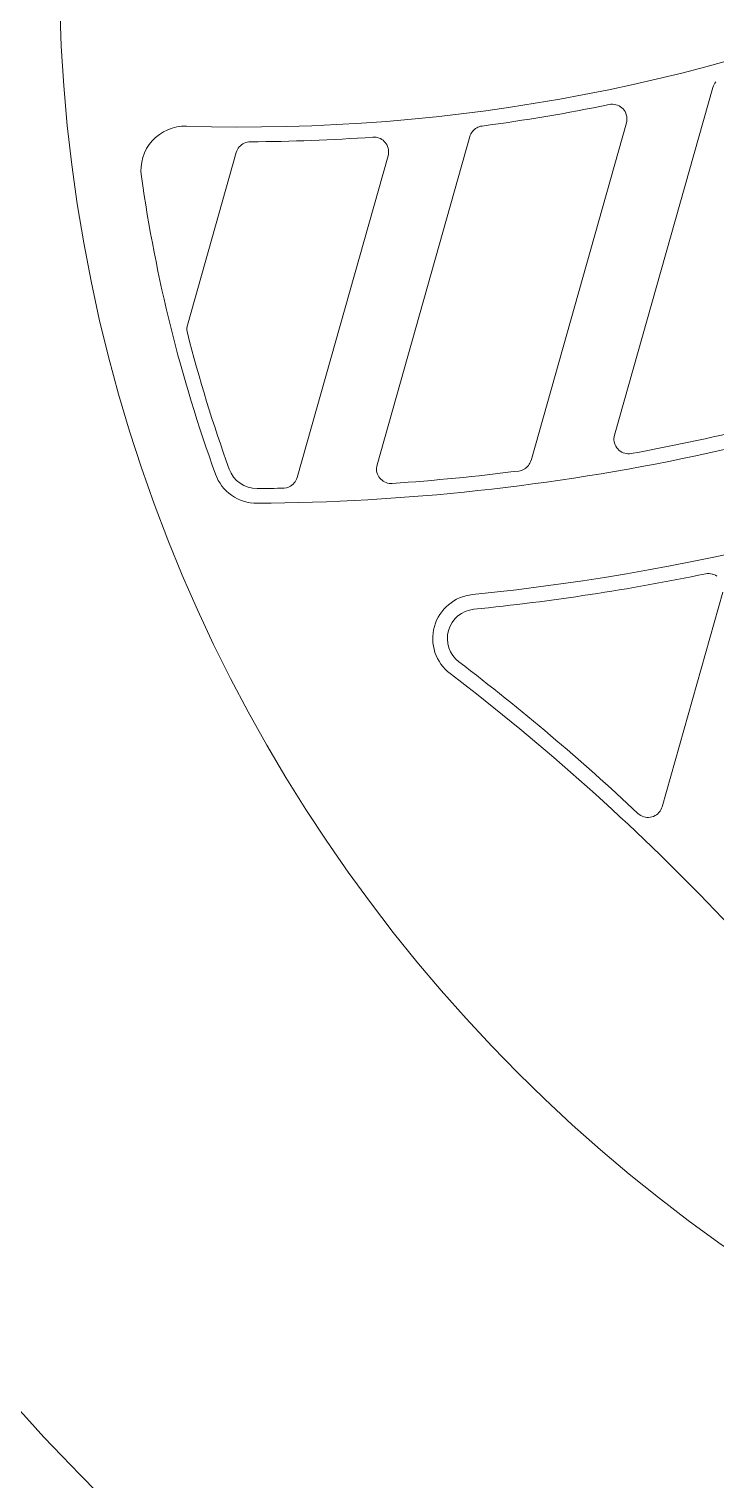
# Model space of a CAD drawing. Header units: inches. Extents: x 0 to 766, y -245 to 236.
# Drawn here: x 55.21658 to 55.23902, y -193.51073 to -193.46333 of the extents above; entities that cross this region are included whole.
import ezdxf

# ---------------------------------------------------------------- set-up
doc = ezdxf.new("R2010")
doc.units = ezdxf.units.IN
doc.header["$MEASUREMENT"] = 0
doc.layers.add('000 SOS 911 - ACCES. ACI', color=125, linetype='Continuous', lineweight=0)
doc.layers.add('000 SOS 911 - ACCESORIOS ACI', color=3, linetype='Continuous', lineweight=20)

# ---------------------------------------------------------------- blocks, each defined once
blk = doc.blocks.new('Bomba Jockey')
at = {"layer": '000 SOS 911 - ACCES. ACI', "linetype": 'Continuous'}
for p, q in [((0.0237536500003444, 0.0365173089999189), (0.0237632809999013, 0.0365731869999309)), ((0.023763348999637, 0.0365731829999732), (0.0237790109999878, 0.0366268529999161)), ((0.0237787570004002, 0.0366267679999055), (0.0238008229998741, 0.0366789339996103)), ((0.0238008039991655, 0.0366791319997901), (0.0238288559999091, 0.0367290389999653)), ((0.0238289330000043, 0.0367288579998331), (0.0238620280001669, 0.0367748240000765)), ((0.0238622159990882, 0.0367749079998703), (0.0239003980000234, 0.0368165799998224)), ((0.0239002509993043, 0.0368166989999281), (0.0239434889990662, 0.0368544099999326)), ((0.0239435650000814, 0.0368542530000013), (0.0239901420004571, 0.0368864819999999)), ((0.0239901659997486, 0.0368866060000528), (0.0240399939993949, 0.0369130199997017)), ((0.024040222000167, 0.0369130799999766), (0.0240935969991369, 0.0369341210000585)), ((0.0240936380000676, 0.0369341229998099), (0.0241483209997568, 0.0369488829999227)), ((0.0241481120001481, 0.0369489669999439), (0.024204151000049, 0.036957202999929)), ((0.0242043370003557, 0.0369570539999131), (0.0242616759996963, 0.0369590039999821)), ((0.0242615960000876, 0.0369589929998711), (0.0243180639999992, 0.0369545839998864)), ((0.0243179580002106, 0.0369546169999922), (0.0243728150003335, 0.0369438309996895)), ((0.024372885000048, 0.0369438129998798), (0.0244268700002977, 0.0369266749999042)), ((0.0244266400000015, 0.0369267789994865), (0.0244797809991724, 0.0369032779994996)), ((0.0237498910000795, 0.036459313000023), (0.0237534699999742, 0.0365172469998925)), ((0.0237500000002911, 0.0288760379999076), (0.0237500000002911, 0.0364593509998486)), ((0.0387530129992229, 0.0291145499998038), (0.0387614320002285, 0.0291668549998576)), ((0.0387613329999113, 0.0291669089999687), (0.0387750789991515, 0.0292174409999007)), ((0.0387752400001773, 0.029217394999705), (0.0387945950001267, 0.0292667109999911)), ((0.0387946129994816, 0.0292666609998378), (0.0388193029994, 0.0293142229998011)), ((0.0388192889990933, 0.0293141319996266), (0.03884848300003799, 0.0293583410000338)), ((0.0388483720003023, 0.0293584629998804), (0.0388822270001583, 0.029399212999806)), ((0.0388822680001795, 0.0293990489997214), (0.0389206379995812, 0.0294364599997152)), ((0.0389205980000043, 0.0294365849999849), (0.0389621920003265, 0.0294693979999465)), ((0.0389622859997871, 0.0294691919998513), (0.0390067710000039, 0.0294970539998758)), ((0.0390067820003424, 0.0294971169998917), (0.0390717419991233, 0.0295287799997368)), ((0.0387500000001637, 0.0176853639998171), (0.0387500000001637, 0.0290604859997075)), ((0.0387501259997407, 0.0290603269997973), (0.0387532139998257, 0.0291143769998144)), ((0.0241483439999684, 0.0283863709998968), (0.0240936600002897, 0.0284011310000096)), ((0.0242039839990866, 0.0283783620000122), (0.0241479460000846, 0.0283865979999973)), ((0.0242616880000242, 0.0283762699998533), (0.0242043479993299, 0.0283782189999329)), ((0.0243180559991743, 0.0283806340000865), (0.0242615870001828, 0.0283762249998745)), ((0.0243728269988424, 0.0283914459998869), (0.0243179689996396, 0.0283806590000495)), ((0.0244268999990709, 0.0284085679998043), (0.0243729150001855, 0.0283914300000561)), ((0.0244800209998175, 0.028432119999934), (0.0244268800001919, 0.0284086189999471)), ((0.0355813920000401, 0.0283745899998849), (0.0356333719992108, 0.0283899419998761)), ((0.0356333689996973, 0.0283899699998074), (0.0356854460001159, 0.0283997019998879)), ((0.0356854499987094, 0.0283997479998561), (0.0357375329995193, 0.0284038610000153)), ((0.0357374929999423, 0.0284039349999148), (0.0357902049991026, 0.028402376999793)), ((0.0357903130002342, 0.0284023179999622), (0.0358435399989503, 0.0283951219998926)), ((0.0358435089997329, 0.0283951949998027), (0.0358949779993054, 0.0283826429999863)), ((0.035894940000162, 0.0283825539997906), (0.0359447289997661, 0.028364449000037)), ((0.035944777000168, 0.0283644300000106), (0.0359930570002689, 0.0283408949999284)), ((0.0359929149999516, 0.0283408889999919), (0.0360378459999993, 0.0283128189998934)), ((0.0360377150000204, 0.0283129729998564), (0.0360793029994966, 0.0282801539999582)), ((0.0360792789997504, 0.0282802419999371), (0.0361175550001463, 0.0282429099997899)), ((0.0361177070003578, 0.0282427099998586), (0.0361514780001926, 0.0282020489999013)), ((0.0361516020002455, 0.028201941999896), (0.0361807909994241, 0.0281577289999859)), ((0.0361806570003864, 0.028157840999711), (0.0362052839996068, 0.0281103840000014)), ((0.0362054089991943, 0.0281102839999221), (0.0362247570001273, 0.0280609649998951)), ((0.0362247150001167, 0.0280609859999004), (0.0362384559994098, 0.028010452999979)), ((0.0362383329993463, 0.0280105069998626), (0.0362467600002674, 0.0279581409999992)), ((0.0362470689992733, 0.0279580849999093), (0.0362501589997919, 0.0279040349998923)), ((0.0362500000001092, 0.0279040529999293), (0.0362500000001092, 0.016299866000054)), ((0.0313613409994105, 0.0266503479999756), (0.0313939720003873, 0.0266868349999641)), ((0.0313941939998586, 0.0266867400000592), (0.0314298210000743, 0.0267195919998358)), ((0.0314296659998945, 0.0267197009998199), (0.0314680709998356, 0.0267486539999027)), ((0.0314679630000683, 0.0267485879999185), (0.0315094059997136, 0.026773945000059)), ((0.0315095819992166, 0.0267738879999797), (0.0315538810000362, 0.0267955589999929)), ((0.03125, 0.0144039919998704), (0.03125, 0.0263357540000016)), ((0.0312501280000106, 0.0263355699999011), (0.0312526959996831, 0.0263849419998223)), ((0.0312525659996936, 0.0263851109998541), (0.0312596289995781, 0.0264331179998862)), ((0.0312596249987109, 0.0264330759998757), (0.0312711970004784, 0.0264797579998231)), ((0.0312712670001929, 0.0264796569999817), (0.0312875150002583, 0.0265253139996276)), ((0.0312873520001631, 0.0265253759998814), (0.0313081180001973, 0.0265697029999501)), ((0.0313081859994782, 0.0265697019999607), (0.0313327959997878, 0.0266113079999286)), ((0.0313328339998407, 0.0266112919998705), (0.0313615280001614, 0.0266503459999967)), ((0.0280302700002722, 0.0251825230000122), (0.0280832320004265, 0.0252045830000043)), ((0.0280831549989671, 0.0252045909996923), (0.0281367789989417, 0.0252204049998)), ((0.0281369699987408, 0.0252203959998951), (0.028191305999826, 0.0252299900000708)), ((0.0281911809997837, 0.0252301640000496), (0.02824699000029799, 0.0252335089999178)), ((0.0282471489999807, 0.025233364000087), (0.0283039600003576, 0.0252304719999756)), ((0.0283037629992578, 0.0252305069998329), (0.0283589430000575, 0.025221510999927)), ((0.0283590339990951, 0.0252215879997948), (0.0284130310001274, 0.0252061809997031)), ((0.0284127449999687, 0.0252062639999622), (0.0284653879998587, 0.0251847099998486)), ((0.0284656320004615, 0.0251846019996265), (0.0285147129993675, 0.0251578299998983)), ((0.0436826739996832, 0.0253393159998723), (0.0436966110000867, 0.0253135469999961)), ((0.0436964759996954, 0.0253136750000067), (0.0437089030001516, 0.0252871440000035)), ((0.0437089030001516, 0.025287194999919), (0.0437196709999626, 0.0252602109999316)), ((0.043719732000227, 0.0252601639999739), (0.043728898000154, 0.0252325949998067)), ((0.0437288850002915, 0.025232533999997), (0.0437364800000069, 0.0252043019997927)), ((0.0437363370001549, 0.0252043099999355), (0.0437422670001979, 0.0251757440000802)), ((0.0285146880000866, 0.025157748999618), (0.0285603249990345, 0.0251254539998627)), ((0.0285603589995844, 0.0251254719998997), (0.0286028770001394, 0.0250876819998212)), ((0.0286027059992193, 0.0250877469998159), (0.0286402179999641, 0.0250461279999854)), ((0.028640102999816, 0.0250462719998268), (0.0286725309997564, 0.0250005789998795)), ((0.028672676000042, 0.0250004600000011), (0.028700210000352, 0.0249508229999265)), ((0.0287000550001722, 0.024951111999826), (0.0287216539995825, 0.0248994129999574)), ((0.02872164099972, 0.0248993099999098), (0.0287369679999756, 0.024846178999951)), ((0.0287371950003035, 0.0248461699998188), (0.0287466089998816, 0.0247909360000449)), ((0.0287462770002094, 0.0247909019999497), (0.028749773999607, 0.0247335739998107)), ((0.0287499999999454, 0.0247335819999535), (0.0287499999999454, 0.0124453739999808)), ((0.0437421220003671, 0.0251758219999374), (0.0437463559997013, 0.0251470179998705)), ((0.04374674500013501, 0.0251469229999657), (0.0437492979995113, 0.0251178599999094)), ((0.0437490780000189, 0.0251179580000098), (0.0437499539998498, 0.0250886129999799)), ((0.0437500000002729, 0.0250886229998741), (0.0437500000002729, 0.0189803470000243)), ((0.0437044370000876, 0.0187719149998884), (0.04367920400000001, 0.0187239469998986)), ((0.0437241239992545, 0.0188217329998679), (0.0437043320002886, 0.0187719329999254)), ((0.0437383989997216, 0.018872698999985), (0.0437243389997093, 0.0188216199999261)), ((0.0437466889998177, 0.0189257449999332), (0.0437380859993937, 0.0188729129999956)), ((0.0437498920000508, 0.0189804399999503), (0.0437467250003465, 0.018925721999949)), ((0.0434397639992312, 0.018517915999837), (0.04338792599992299, 0.0184997419999036)), ((0.0434880909997446, 0.0185408149998239), (0.0434395150000455, 0.0185178990000168)), ((0.0435333739997077, 0.0185683019999488), (0.0434881529999984, 0.0185407009998926)), ((0.0435756569991099, 0.0186011079999844), (0.0435332459996971, 0.0185683499998959)), ((0.0436148209992098, 0.0186385179999888), (0.0435756720003155, 0.018601035999609)), ((0.0436493900001551, 0.0186795139998139), (0.0436148200001299, 0.0186385679999148)), ((0.0436790050002856, 0.0187240209997981), (0.0436491789992033, 0.0186794989997452)), ((0.0387529470003756, 0.0176311999998689), (0.0387498449999839, 0.0176853709999705)), ((0.0387614089995623, 0.0175787989999208), (0.0387529710001218, 0.0176311629998054)), ((0.0387754509997649, 0.0175281619999623), (0.038761677000366, 0.0175787489999948)), ((0.0387946750001902, 0.0174788679998983), (0.0387752579995322, 0.0175282909999624)), ((0.0388193289995798, 0.0174313679999614), (0.0387945600000421, 0.0174790269998084)), ((0.0388488159992448, 0.0173871549998239), (0.0388195929999711, 0.0174313449999772)), ((0.0388825939990056, 0.0173463479998191), (0.0388487079999322, 0.017387073000009)), ((0.0389211359997717, 0.0173089849999997), (0.0388828220002324, 0.0173462769998878)), ((0.0389626979999775, 0.0172760369998741), (0.0389210710000043, 0.0173088079998252)), ((0.03900768099993, 0.0172482169998602), (0.0389627139998083, 0.0172762279999006)), ((0.0390559329994176, 0.017224694999868), (0.0390076189996762, 0.0172481609999977)), ((0.0391058629998042, 0.0172066279999399), (0.0390560460000415, 0.0172246550000637)), ((0.0391573539995989, 0.0171941399999014), (0.0391056250000475, 0.0172066609998183)), ((0.0392102109999542, 0.0171871499996996), (0.039157212999271, 0.0171942139998009)), ((0.0392633479996221, 0.0171856160000061), (0.0392103889989812, 0.0171870759998001)), ((0.0393158739998398, 0.0171898090000013), (0.0392635559996961, 0.0171855649998634)), ((0.0393677699989894, 0.0171996929998386), (0.039315715999237, 0.0171898429998692)), ((0.0394196750003175, 0.0172151709998616), (0.0393677320003008, 0.0171996940000554)), ((0.0362500100000034, 0.0162997519998953), (0.0362474609996753, 0.0162505619998683)), ((0.0359922509996977, 0.0158624850000706), (0.035948035999354, 0.0158406409998406)), ((0.0360331380002208, 0.0158880980000049), (0.0359919950001313, 0.0158627209996212)), ((0.0360713979998764, 0.0159170459996858), (0.0360331850001785, 0.015888041999915)), ((0.0361069529999441, 0.0159497889999329), (0.0360715110000456, 0.0159169169999132)), ((0.0361390610000854, 0.0159862040000007), (0.0361066850000498, 0.0159498159998748)), ((0.0361677359996975, 0.0160250989999895), (0.036139201999049, 0.015986078999731)), ((0.0361922489996687, 0.0160665199998675), (0.0361677779992533, 0.0160249729997304)), ((0.0362126200002422, 0.0161108790000526), (0.0361920250002186, 0.0160667409998041)), ((0.03622903099994799, 0.0161562259997936), (0.0362129199988885, 0.0161107789997459)), ((0.0362403980002455, 0.0162028959998679), (0.036228895000022, 0.0161563219999152)), ((0.0362473070003944, 0.0162506659999053), (0.036240294999061, 0.0162028379997992)), ((0.0312534839999899, 0.0143459739999798), (0.0312499009996827, 0.0144039689998863)), ((0.0312631420001708, 0.0142901849997088), (0.0312535220000427, 0.0143460029999005)), ((0.0312786169988613, 0.0142365679998875), (0.0312629550003294, 0.0142902379998304)), ((0.0313010400000167, 0.0141842319999341), (0.0312789749987133, 0.0142363979998663)), ((0.0313289620003161, 0.0141343189998224), (0.031300850000207, 0.0141843330000029)), ((0.0313620289998653, 0.0140883349999967), (0.0313289339997027, 0.0141343020000022)), ((0.031400369999119, 0.014046677999886), (0.0313621059999605, 0.0140884389998064)), ((0.0314436319990819, 0.0140089599997282), (0.0314003939997747, 0.0140466709999601)), ((0.0314900809999017, 0.013976701999809), (0.0314435039990713, 0.0140089309998075)), ((0.0315399670002989, 0.0139503869997952), (0.0314899230002084, 0.0139769160000469)), ((0.0315936659999352, 0.0139291329999196), (0.0315402899987021, 0.0139501740000014)), ((0.0316481449999628, 0.0139145199998438), (0.0315934609998294, 0.0139292799997293)), ((0.0317041239995888, 0.013906261999864), (0.0316480859996773, 0.0139144989998386)), ((0.0317613560000609, 0.013904231999959), (0.0317040159998214, 0.0139061820000279)), ((0.0318179420000888, 0.013908709999896), (0.0317614730001878, 0.0139043019999008)), ((0.0318726880000213, 0.0139195459998973), (0.0318178300003638, 0.0139087609998114)), ((0.0319268250000278, 0.0139365119998729), (0.0318728400002328, 0.0139193739998973)), ((0.0319800059996851, 0.0139601049997964), (0.0319268650000595, 0.0139366049997989)), ((0.02874644800022, 0.0123870949998946), (0.0287367450000602, 0.0123310429999037)), ((0.0287497780000194, 0.0124453619998803), (0.0287461699990672, 0.0123871849998523)), ((0.0287209709999843, 0.0122772079998868), (0.0286987659997067, 0.0122249690000445)), ((0.0287366179995843, 0.0123311849999937), (0.0287208550003015, 0.0122774169999502))]:
    blk.add_line(p, q, dxfattribs=at)
for centre, radius in [((-1.7090001165e-06, 0), 0.0735), ((0, 0), 0.053288105)]:
    blk.add_circle(centre, radius, dxfattribs=at)
for centre, radius, start, end in [((0, 0), 0.077747101, 291.015699000093, 68.9844409998913), ((0.0604580079998414, 0.106335387999934), 0.077699997, 230.6248119997114, 248.4578449994307), ((0.0604580079998414, 0.106335387999934), 0.07819999700000001, 242.6079660006072, 248.4578449994307), ((0.0313769529998354, 0.0326677250000103), 0.001, 291.5421429994215, 68.4578539999553), ((0.0313769529998354, 0.0326677250000103), 0.0015, 291.5421429994215, 68.4578539999553), ((0.0604580079998414, -0.0410000610002044), 0.07819999700000001, 111.5421479995263, 117.3920480004558), ((0.0604580079998414, -0.0410000610002044), 0.077699997, 111.5421479995263, 129.3751910001989), ((0.0604580079998414, -0.0410000610002044), 0.074199997, 106.14940599951, 129.3751910001989), ((0.0402368159998332, 0.0288311769998018), 0.0015, 35.62298300029603, 106.14940599951), ((0.0604580079998414, -0.0410000610002044), 0.073700005, 106.14940599951, 106.8687210007366), ((0.0402368159998332, 0.0288311769998018), 0.001, 35.62298300029603, 106.14940599951), ((0, 0), 0.051, 23.87800899973778, 35.62298300029603), ((0, 0), 0.0505, 30.11727700025917, 35.62298300029603), ((0.0604580079998414, -0.0410000610002044), 0.073700005, 109.7269769995349, 113.0905450003555), ((0.0604580079998414, -0.0410000610002044), 0.073700005, 116.103723999453, 119.6462970003538), ((0.0452631839998503, 0.0200371699997959), 0.0015, 283.9791289995449, 23.87800899973778), ((0.0604580079998414, -0.0410000610002044), 0.061400005, 103.9791340003624, 129.3751910001989), ((0.0604580079998414, -0.0410000610002044), 0.061900005, 106.0077340004535, 109.8690860001722), ((0.0604580079998414, -0.0410000610002044), 0.061900005, 113.3258309994624, 117.3912830000348)]:
    blk.add_arc(centre, radius, start, end, dxfattribs=at)

msp = doc.modelspace()

# ---------------------------------------------------------------- block references
at = {"layer": '000 SOS 911 - ACCESORIOS ACI', "color": 30, "xscale": 0.9600000000000001, "yscale": 0.9600000000000001, "zscale": 0.9600000000000001, "rotation": 164.2139988296182}
msp.add_blockref('Bomba Jockey', (55.26872406882393, -193.4612574678745, -2.610023710192232e-06), dxfattribs=at)

doc.saveas('drawing.dxf')
